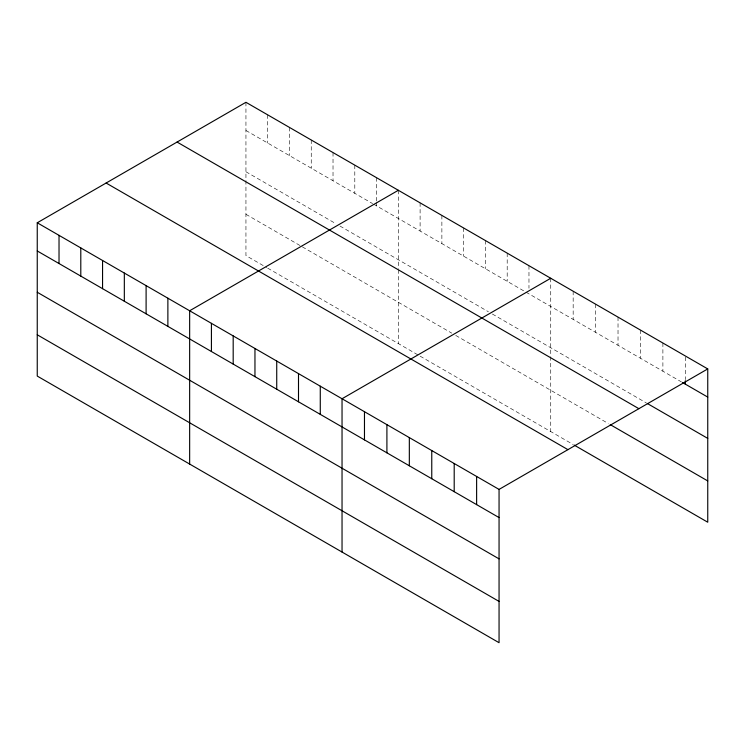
<?xml version="1.0" encoding="UTF-8"?>
<svg xmlns="http://www.w3.org/2000/svg" width="745" height="745" viewBox="0 0 745 745"><rect width="100%" height="100%" fill="white"/><g stroke="black" fill="none" stroke-linecap="round" stroke-linejoin="round"><path stroke-width="0.56" stroke-dasharray="3.73 2.79" d="M245.943 102.298L245.943 255.591L266.719 267.595M245.943 130.477L372.612 203.608M373.599 204.177L525.001 291.593M525.998 292.161L681.414 381.896M245.943 171.76L335.995 223.751M339.953 226.042L488.394 311.736M492.352 314.027L646.306 402.915M245.943 214.299L301.362 246.297M302.349 246.865L451.777 333.145M455.735 335.427L608.274 423.495M267.716 268.163L418.131 355.002M420.106 356.147L573.166 444.514M685.316 357.097L685.316 379.633M662.892 343.017L662.892 371.196M640.458 330.072L640.458 358.243M618.024 317.119L618.024 345.298M595.6 304.165L595.6 332.344M573.166 291.221L573.166 319.391M550.732 278.267L550.732 355.57M550.732 356.687L550.732 431.56M528.969 265.695L528.969 288.24M507.196 253.132L507.196 281.303M485.423 240.56L485.423 268.74M463.651 227.989L463.651 256.168M441.878 215.426L441.878 243.596M420.106 202.854L420.106 231.025M398.342 190.282L398.342 268.703M398.342 269.82L398.342 343.575M376.57 177.71L376.57 201.383M376.57 202.51L376.57 205.89M354.797 165.148L354.797 193.318M333.024 152.576L333.024 180.756M311.252 140.004L311.252 168.184M289.488 127.432L289.488 155.612M267.716 114.87L267.716 143.04"/><path stroke-width="1.12" d="M37.25 222.783L499.057 489.409L499.057 642.702L37.25 376.076L37.25 222.783L245.943 102.298L707.75 368.924L707.75 522.217L574.144 445.072M398.342 190.282L189.649 310.767L189.649 464.07M550.732 278.267L342.039 398.752L342.039 552.054M499.057 489.409L707.75 368.924M682.392 382.455L707.75 397.094M647.284 403.473L707.75 438.386M177.077 142.062L638.884 408.679M610.23 424.622L707.75 480.925M106.116 183.028L567.923 449.645M37.25 250.963L499.057 517.579M37.25 292.254L499.057 558.871M37.25 334.794L499.057 601.411M685.316 380.76L685.316 384.15M476.623 476.455L476.623 504.635M454.199 463.511L454.199 491.681M431.765 450.557L431.765 478.737M409.331 437.604L409.331 465.783M386.906 424.659L386.906 452.83M364.473 411.706L364.473 439.885M320.276 386.189L320.276 414.36M298.503 373.618L298.503 401.797M276.73 361.046L276.73 389.225M254.958 348.474L254.958 376.653M233.185 335.911L233.185 364.082M211.422 323.339L211.422 351.519M167.876 298.205L167.876 326.375M146.104 285.633L146.104 313.813M124.331 273.061L124.331 301.241M102.559 260.489L102.559 288.669M80.795 247.927L80.795 276.097M59.023 235.355L59.023 263.534"/></g></svg>
